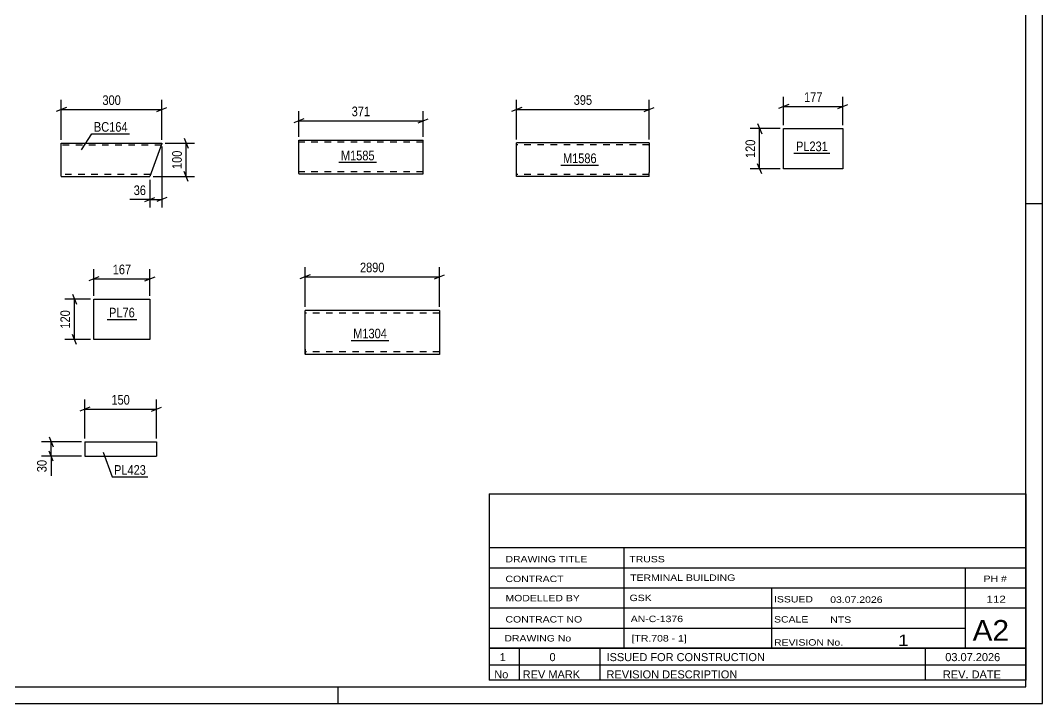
# Model space of a CAD drawing. Header units: millimetres. Extents: x 0 to 594, y 0 to 420.
# Drawn here: x 289.3 to 594, y 0 to 203.6 of the extents above; entities that cross this region are included whole.
import ezdxf

# ---------------------------------------------------------------- set-up
doc = ezdxf.new("R2010")
doc.units = ezdxf.units.MM
doc.linetypes.add('DXK_LINE_DOT2', pattern=[3.9198, 1.9599, -1.9599])
doc.styles.add('Arial Narrow', font='ARIALN.TTF', dxfattribs={"height": 0.2})

# ---------------------------------------------------------------- blocks, each defined once
blk = doc.blocks.new('Unknown-761550444-15752')
at = {"color": 7, "linetype": 'Continuous'}
for p, q in [((429, 16.5), (589, 16.5)), ((589, 16.5), (429, 16.5)), ((429, 16.5), (429, 11.5)), ((438, 16.5), (438, 11.5)), ((462, 16.5), (462, 11.5)), ((559, 16.5), (559, 11.5)), ((589, 16.5), (589, 11.5)), ((429, 11.5), (589, 11.5)), ((429, 11.5), (429, 7)), ((429, 11.5), (589, 11.5)), ((438, 11.5), (438, 7)), ((462, 11.5), (462, 7)), ((559, 11.5), (559, 7)), ((589, 11.5), (589, 7)), ((589, 7), (429, 7))]:
    blk.add_line(p, q, dxfattribs=at)
at = {"color": 7, "linetype": 'Continuous', "style": 'Arial Narrow'}
for s, height, width, p in [('1', 2.39, 1.196471, (432.16, 12.65)), ('0', 2.39, 1.196471, (447, 12.65)), ('ISSUED FOR CONSTRUCTION', 2.3861, 1.196471, (464, 12.65)), ('03.07.2026', 2.386, 1.196471, (565, 12.65)), ('No', 2.386, 1.2, (430.54, 7.5)), ('REV MARK', 2.386, 1.2, (439, 7.5)), ('REVISION DESCRIPTION', 2.3861, 1.2, (464, 7.5)), ('REV. DATE', 2.386, 1.2, (564.28, 7.5))]:
    blk.add_text(s, height=height, dxfattribs=dict(at, width=width)).set_placement(p)
blk = doc.blocks.new('Unknown-761550444-1135')
at = {"color": 5, "linetype": 'Continuous'}
for p, q in [((594, 0), (594, 420)), ((589, 5), (589, 415)), ((594, 149), (589, 149)), ((5, 5), (589, 5)), ((384, 0), (384, 5)), ((0, 0), (594, 0))]:
    blk.add_line(p, q, dxfattribs=at)
blk = doc.blocks.new('Unknown-761550444-15753')
at = {"color": 7, "linetype": 'Continuous'}
for p, q in [((429, 62.55), (429, 16.5)), ((429, 62.55), (589, 62.55)), ((589, 62.5), (589, 16.5)), ((429, 46.5), (589, 46.5)), ((469.14, 46.5), (469.14, 16.5)), ((429, 40.5), (589, 40.5)), ((571, 16.6), (571, 40.5)), ((429, 34.5), (589, 34.5)), ((513.14, 34.5), (513.14, 16.5)), ((429, 28.5), (589, 28.5)), ((429, 22.5), (571, 22.5)), ((429, 16.5), (589, 16.5))]:
    blk.add_line(p, q, dxfattribs=at)
at = {"color": 7, "style": 'Arial Narrow'}
for s, height, width, p in [('DRAWING TITLE', 1.9089, 1.425378, (433.88, 42.1)), ('TRUSS ', 1.909, 1.425378, (470.81, 42.09)), ('CONTRACT', 1.909, 1.425378, (433.88, 36.21)), ('TERMINAL BUILDING', 1.9089, 1.425378, (471.06, 36.57)), ('MODELLED BY', 1.9089, 1.425378, (433.88, 30.48)), ('GSK', 1.909, 1.425378, (470.88, 30.54)), ('ISSUED', 1.909, 1.425378, (513.94, 30.14)), ('03.07.2026', 1.909, 1.425378, (530.69, 30.02)), ('CONTRACT NO', 1.9089, 1.425378, (433.88, 24.16)), ('AN-C-1376', 1.909, 1.425378, (471.23, 24.28)), ('SCALE', 1.909, 1.425378, (513.94, 24.15)), ('A2', 6.204, 1.25, (573.14, 18.7)), ('DRAWING No', 1.909, 1.425378, (433.56, 18.5)), ('[TR.708 - 1]', 1.9089, 1.425378, (471.46, 18.49)), ('REVISION No.', 1.9089, 1.425378, (513.94, 17.27)), ('1', 3.34, 1.5, (550.91, 17.18))]:
    blk.add_text(s, height=height, dxfattribs=dict(at, width=width)).set_placement(p)
at = {"color": 7, "linetype": 'Continuous', "style": 'Arial Narrow', "width": 1.43}
for s, height, p in [('PH #', 1.909, (576.4, 36.25)), ('112', 2.1, (577.3, 30.05)), ('NTS', 1.909, (530.7, 24.05))]:
    blk.add_text(s, height=height, dxfattribs=at).set_placement(p)
blk = doc.blocks.new('Part-761550444-8414 - 8413')
at = {"color": 2, "linetype": 'Continuous'}
for p, q in [((394.11, 117.21), (374.11, 117.21)), ((374.11, 105.61), (374.11, 117.21)), ((414.21, 117.21), (394.21, 117.21)), ((414.21, 117.21), (414.21, 104.01)), ((374.11, 105.61), (374.11, 104.01)), ((394.11, 104.01), (374.11, 104.01)), ((414.21, 104.01), (394.21, 104.01))]:
    blk.add_line(p, q, dxfattribs=at)
at = {"color": 7, "linetype": 'DXK_LINE_DOT2'}
for p, q in [((394.11, 116.41), (374.11, 116.41)), ((414.21, 116.41), (394.21, 116.41)), ((374.11, 104.13), (374.11, 105.61)), ((374.11, 104.81), (374.11, 104.87)), ((394.11, 104.81), (374.11, 104.81)), ((414.21, 104.81), (394.21, 104.81)), ((414.21, 104.81), (414.21, 104.87))]:
    blk.add_line(p, q, dxfattribs=at)
blk = doc.blocks.new('Part-761550444-8471 - 8470')
at = {"color": 2, "linetype": 'Continuous'}
for p, q in [((301.46, 157.17), (301.46, 167.08)), ((301.46, 167.08), (331.46, 167.08)), ((331.43, 166.99), (327.82, 157.08)), ((331.46, 167.08), (331.43, 166.99)), ((301.46, 157.17), (301.46, 157.08)), ((301.46, 157.08), (327.82, 157.08))]:
    blk.add_line(p, q, dxfattribs=at)
at = {"color": 7, "linetype": 'DXK_LINE_DOT2'}
for p, q in [((331.25, 166.48), (301.46, 166.48)), ((301.46, 157.68), (301.46, 157.73)), ((328.04, 157.68), (301.46, 157.68)), ((328.04, 157.68), (328.06, 157.73))]:
    blk.add_line(p, q, dxfattribs=at)
blk = doc.blocks.new('Part-761550444-8596 - 8595')
at = {"color": 2, "linetype": 'Continuous'}
for p, q in [((308.43, 78.04), (308.43, 73.75)), ((308.43, 78.04), (329.86, 78.04)), ((329.86, 78.04), (329.86, 73.75)), ((308.43, 73.75), (329.86, 73.75))]:
    blk.add_line(p, q, dxfattribs=at)
blk = doc.blocks.new('Part-761550444-8614 - 8613')
at = {"color": 2, "linetype": 'Continuous'}
for p, q in [((516.81, 159.37), (516.81, 171.37)), ((516.81, 171.37), (534.48, 171.37)), ((534.48, 171.37), (534.48, 159.37)), ((534.48, 159.37), (516.81, 159.37))]:
    blk.add_line(p, q, dxfattribs=at)
blk = doc.blocks.new('Part-761550444-8626 - 8625')
at = {"color": 2, "linetype": 'Continuous'}
for p, q in [((311.18, 108.51), (311.18, 120.51)), ((311.18, 120.51), (327.89, 120.51)), ((327.89, 120.51), (327.89, 108.51)), ((327.89, 108.51), (311.18, 108.51))]:
    blk.add_line(p, q, dxfattribs=at)
blk = doc.blocks.new('Part-761550444-8645 - 8644')
at = {"color": 2, "linetype": 'Continuous'}
for p, q in [((372.23, 158.02), (372.23, 167.93)), ((372.23, 167.93), (409.31, 167.93)), ((409.31, 157.93), (409.31, 167.93)), ((372.23, 158.02), (372.23, 157.93)), ((372.23, 157.93), (409.31, 157.93))]:
    blk.add_line(p, q, dxfattribs=at)
at = {"color": 7, "linetype": 'DXK_LINE_DOT2'}
for p, q in [((409.31, 167.33), (372.23, 167.33)), ((372.23, 158.53), (372.23, 158.58)), ((409.31, 158.53), (372.23, 158.53)), ((409.31, 158.53), (409.31, 158.58))]:
    blk.add_line(p, q, dxfattribs=at)
blk = doc.blocks.new('Part-761550444-8662 - 8661')
at = {"color": 2, "linetype": 'Continuous'}
for p, q in [((476.72, 167.12), (437.21, 167.12)), ((437.21, 157.21), (437.21, 167.12)), ((476.72, 167.12), (476.72, 158.32)), ((437.21, 157.12), (437.21, 157.21)), ((476.72, 157.12), (437.21, 157.12)), ((476.72, 157.12), (476.72, 158.32))]:
    blk.add_line(p, q, dxfattribs=at)
at = {"color": 7, "linetype": 'DXK_LINE_DOT2'}
for p, q in [((476.72, 166.52), (437.21, 166.52)), ((476.72, 166.52), (476.72, 166.47)), ((476.72, 166.47), (476.72, 166.52)), ((476.72, 166.38), (476.72, 166.47)), ((476.72, 166.47), (476.72, 166.38)), ((437.21, 157.72), (437.21, 157.76)), ((476.72, 157.72), (437.21, 157.72)), ((476.72, 157.76), (476.72, 158.09)), ((476.72, 157.72), (476.72, 157.76))]:
    blk.add_line(p, q, dxfattribs=at)
blk = doc.blocks.new('StraightDimension-761550444-8883 - 8413')
at = {"color": 7, "linetype": 'Continuous'}
for p, q in [((374.11, 118.21), (374.11, 130.06)), ((414.21, 118.21), (414.21, 130.06)), ((375.61, 127.81), (372.61, 126.61)), ((374.11, 127.21), (414.21, 127.21)), ((412.71, 126.61), (415.71, 127.81))]:
    blk.add_line(p, q, dxfattribs=at)
at = {"color": 0}
blk.add_wipeout([(398.42, 127.96), (398.42, 132.16), (389.9, 132.16), (389.9, 127.96)], dxfattribs=at)
at = {"color": 3, "style": 'Arial Narrow'}
blk.add_text('2890', height=2.863, dxfattribs=at).set_placement((390.5, 128.56))
blk = doc.blocks.new('StraightDimension-761550444-9019 - 8470')
at = {"color": 7, "linetype": 'Continuous'}
for p, q in [((301.46, 168.08), (301.46, 179.93)), ((331.46, 168.08), (331.46, 179.93)), ((302.96, 177.68), (299.96, 176.48)), ((301.46, 177.08), (331.46, 177.08)), ((329.96, 176.48), (332.96, 177.68))]:
    blk.add_line(p, q, dxfattribs=at)
at = {"color": 0}
blk.add_wipeout([(319.81, 177.83), (319.81, 182.03), (313.12, 182.03), (313.12, 177.83)], dxfattribs=at)
at = {"color": 3, "style": 'Arial Narrow'}
blk.add_text('300', height=2.863, dxfattribs=at).set_placement((313.72, 178.43))
blk = doc.blocks.new('StraightDimension-761550444-9009 - 8470')
at = {"color": 7, "linetype": 'Continuous'}
for p, q in [((331.46, 166.08), (331.46, 147.83)), ((327.82, 156.08), (327.82, 147.83)), ((326.32, 149.63), (329.32, 150.83)), ((327.82, 150.23), (331.46, 150.23)), ((332.96, 150.83), (329.96, 149.63))]:
    blk.add_line(p, q, dxfattribs=at)
at = {"color": 0}
blk.add_wipeout([(327.3, 150.98), (327.3, 155.18), (322.44, 155.18), (322.44, 150.98)], dxfattribs=at)
at = {"color": 7, "linetype": 'Continuous'}
blk.add_line((327.82, 150.23), (321.92, 150.23), dxfattribs=at)
blk.add_line((327.82, 150.23), (321.92, 150.23), dxfattribs=at)
at = {"color": 3, "style": 'Arial Narrow'}
blk.add_text('36', height=2.863, dxfattribs=at).set_placement((323.04, 151.58))
blk = doc.blocks.new('StraightDimension-761550444-9013 - 8470')
at = {"color": 7, "linetype": 'Continuous'}
for p, q in [((338.12, 168.58), (339.32, 165.58)), ((332.46, 167.08), (341.12, 167.08)), ((338.72, 157.08), (338.72, 167.08)), ((339.32, 155.58), (338.12, 158.58)), ((328.82, 157.08), (341.12, 157.08))]:
    blk.add_line(p, q, dxfattribs=at)
at = {"color": 0}
blk.add_wipeout([(337.97, 165.42), (333.77, 165.42), (333.77, 158.74), (337.97, 158.74)], dxfattribs=at)
at = {"color": 3, "style": 'Arial Narrow'}
blk.add_text('100', height=2.863, rotation=90.0002, dxfattribs=at).set_placement((337.37, 159.34))
blk = doc.blocks.new('StraightDimension-761550444-9268 - 8595')
at = {"color": 7, "linetype": 'Continuous'}
for p, q in [((297.83, 79.54), (299.03, 76.54)), ((307.43, 78.04), (295.58, 78.04)), ((298.43, 73.75), (298.43, 78.04)), ((307.43, 73.75), (295.58, 73.75)), ((299.03, 72.25), (297.83, 75.25))]:
    blk.add_line(p, q, dxfattribs=at)
at = {"color": 0}
blk.add_wipeout([(297.68, 73.23), (293.48, 73.23), (293.48, 68.37), (297.68, 68.37)], dxfattribs=at)
at = {"color": 7, "linetype": 'Continuous'}
blk.add_line((298.43, 73.75), (298.43, 67.85), dxfattribs=at)
blk.add_line((298.43, 73.75), (298.43, 67.85), dxfattribs=at)
at = {"color": 3, "style": 'Arial Narrow'}
blk.add_text('30', height=2.863, rotation=90.0002, dxfattribs=at).set_placement((297.08, 68.97))
blk = doc.blocks.new('StraightDimension-761550444-9272 - 8595')
at = {"color": 7, "linetype": 'Continuous'}
for p, q in [((308.43, 79.04), (308.43, 90.61)), ((329.86, 79.04), (329.86, 90.61)), ((309.93, 88.36), (306.93, 87.16)), ((308.43, 87.76), (329.86, 87.76)), ((328.36, 87.16), (331.36, 88.36))]:
    blk.add_line(p, q, dxfattribs=at)
at = {"color": 0}
blk.add_wipeout([(322.49, 88.51), (322.49, 92.71), (315.8, 92.71), (315.8, 88.51)], dxfattribs=at)
at = {"color": 3, "style": 'Arial Narrow'}
blk.add_text('150', height=2.863, dxfattribs=at).set_placement((316.4, 89.11))
blk = doc.blocks.new('StraightDimension-761550444-9288 - 8613')
at = {"color": 7, "linetype": 'Continuous'}
for p, q in [((516.81, 172.37), (516.81, 180.84)), ((534.48, 172.37), (534.48, 180.84)), ((518.31, 178.59), (515.31, 177.39)), ((516.81, 177.99), (534.48, 177.99)), ((532.98, 177.39), (535.98, 178.59))]:
    blk.add_line(p, q, dxfattribs=at)
at = {"color": 0}
blk.add_wipeout([(528.99, 178.74), (528.99, 182.94), (522.3, 182.94), (522.3, 178.74)], dxfattribs=at)
at = {"color": 3, "style": 'Arial Narrow'}
blk.add_text('177', height=2.863, dxfattribs=at).set_placement((522.9, 179.34))
blk = doc.blocks.new('StraightDimension-761550444-9284 - 8613')
at = {"color": 7, "linetype": 'Continuous'}
for p, q in [((515.81, 171.37), (506.81, 171.37)), ((509.06, 172.87), (510.26, 169.87)), ((509.66, 159.37), (509.66, 171.37)), ((515.81, 159.37), (506.81, 159.37)), ((510.26, 157.87), (509.06, 160.87))]:
    blk.add_line(p, q, dxfattribs=at)
at = {"color": 0}
blk.add_wipeout([(508.91, 168.71), (504.71, 168.71), (504.71, 162.02), (508.91, 162.02)], dxfattribs=at)
at = {"color": 3, "style": 'Arial Narrow'}
blk.add_text('120', height=2.863, rotation=90.0002, dxfattribs=at).set_placement((508.31, 162.62))
blk = doc.blocks.new('StraightDimension-761550444-9292 - 8625')
at = {"color": 7, "linetype": 'Continuous'}
for p, q in [((304.79, 122.01), (305.99, 119.01)), ((310.18, 120.51), (302.54, 120.51)), ((305.39, 108.51), (305.39, 120.51)), ((305.99, 107.01), (304.79, 110.01)), ((310.18, 108.51), (302.54, 108.51))]:
    blk.add_line(p, q, dxfattribs=at)
at = {"color": 0}
blk.add_wipeout([(304.64, 117.85), (300.44, 117.85), (300.44, 111.17), (304.64, 111.17)], dxfattribs=at)
at = {"color": 3, "style": 'Arial Narrow'}
blk.add_text('120', height=2.863, rotation=90.0002, dxfattribs=at).set_placement((304.04, 111.77))
blk = doc.blocks.new('StraightDimension-761550444-9296 - 8625')
at = {"color": 7, "linetype": 'Continuous'}
for p, q in [((311.18, 121.51), (311.18, 129.48)), ((327.89, 121.51), (327.89, 129.48)), ((312.68, 127.23), (309.68, 126.03)), ((311.18, 126.63), (327.89, 126.63)), ((326.39, 126.03), (329.39, 127.23))]:
    blk.add_line(p, q, dxfattribs=at)
at = {"color": 0}
blk.add_wipeout([(322.88, 127.38), (322.88, 131.58), (316.19, 131.58), (316.19, 127.38)], dxfattribs=at)
at = {"color": 3, "style": 'Arial Narrow'}
blk.add_text('167', height=2.863, dxfattribs=at).set_placement((316.79, 127.98))
blk = doc.blocks.new('StraightDimension-761550444-14576 - 8644')
at = {"color": 7, "linetype": 'Continuous'}
for p, q in [((373.73, 174.33), (370.73, 173.13)), ((372.23, 168.93), (372.23, 176.58)), ((372.23, 173.73), (409.31, 173.73)), ((407.81, 173.13), (410.81, 174.33)), ((409.31, 168.93), (409.31, 176.58))]:
    blk.add_line(p, q, dxfattribs=at)
at = {"color": 0}
blk.add_wipeout([(394.11, 174.48), (394.11, 178.68), (387.43, 178.68), (387.43, 174.48)], dxfattribs=at)
at = {"color": 3, "style": 'Arial Narrow'}
blk.add_text('371', height=2.863, dxfattribs=at).set_placement((388.03, 175.08))
blk = doc.blocks.new('StraightDimension-761550444-9340 - 8661')
at = {"color": 7, "linetype": 'Continuous'}
for p, q in [((437.21, 168.12), (437.21, 179.97)), ((476.72, 168.12), (476.72, 179.97)), ((438.71, 177.72), (435.71, 176.52)), ((437.21, 177.12), (476.72, 177.12)), ((475.22, 176.52), (478.22, 177.72))]:
    blk.add_line(p, q, dxfattribs=at)
at = {"color": 0}
blk.add_wipeout([(460.31, 177.87), (460.31, 182.07), (453.62, 182.07), (453.62, 177.87)], dxfattribs=at)
at = {"color": 3, "style": 'Arial Narrow'}
blk.add_text('395', height=2.863, dxfattribs=at).set_placement((454.22, 178.47))
blk = doc.blocks.new('Mark-761550444-9532 - 8413')
at = {"color": 0}
blk.add_wipeout([(398.54, 108.87), (398.54, 111.87), (388.49, 111.87), (388.49, 108.87)], dxfattribs=at)
blk.add_wipeout([(398.54, 108.87), (398.54, 111.87), (388.49, 111.87), (388.49, 108.87)], dxfattribs=at)
at = {"color": 30, "linetype": 'Continuous'}
blk.add_line((387.89, 108.27), (399.14, 108.27), dxfattribs=at)
at = {"color": 3, "style": 'Arial Narrow'}
blk.add_text('M1304', height=2.863, dxfattribs=at).set_placement((388.49, 108.87))
blk = doc.blocks.new('Mark-761550444-9550 - 8470')
at = {"color": 0}
blk.add_wipeout([(321.22, 170.46), (321.22, 173.46), (311.17, 173.46), (311.17, 170.46)], dxfattribs=at)
blk.add_wipeout([(321.22, 170.46), (321.22, 173.46), (311.17, 173.46), (311.17, 170.46)], dxfattribs=at)
at = {"color": 30, "linetype": 'Continuous'}
for p, q in [((307.49, 165.05), (310.57, 169.86)), ((310.57, 169.86), (321.82, 169.86))]:
    blk.add_line(p, q, dxfattribs=at)
at = {"color": 3, "style": 'Arial Narrow'}
blk.add_text('BC164', height=2.863, dxfattribs=at).set_placement((311.17, 170.46))
blk = doc.blocks.new('Mark-761550444-9580 - 8595')
at = {"color": 0}
blk.add_wipeout([(326.68, 68.2), (326.68, 71.2), (317.18, 71.2), (317.18, 68.2)], dxfattribs=at)
blk.add_wipeout([(326.68, 68.2), (326.68, 71.2), (317.18, 71.2), (317.18, 68.2)], dxfattribs=at)
at = {"color": 30, "linetype": 'Continuous'}
for p, q in [((313.93, 74.95), (316.58, 67.6)), ((316.58, 67.6), (327.28, 67.6))]:
    blk.add_line(p, q, dxfattribs=at)
at = {"color": 3, "style": 'Arial Narrow'}
blk.add_text('PL423', height=2.863, dxfattribs=at).set_placement((317.18, 68.2))
blk = doc.blocks.new('Mark-761550444-9586 - 8613')
at = {"color": 0}
blk.add_wipeout([(529.99, 164.66), (529.99, 167.66), (520.49, 167.66), (520.49, 164.66)], dxfattribs=at)
blk.add_wipeout([(529.99, 164.66), (529.99, 167.66), (520.49, 167.66), (520.49, 164.66)], dxfattribs=at)
at = {"color": 30, "linetype": 'Continuous'}
blk.add_line((519.89, 164.06), (530.59, 164.06), dxfattribs=at)
at = {"color": 3, "style": 'Arial Narrow'}
blk.add_text('PL231', height=2.863, dxfattribs=at).set_placement((520.49, 164.66))
blk = doc.blocks.new('Mark-761550444-9589 - 8625')
at = {"color": 0}
blk.add_wipeout([(323.37, 115.11), (323.37, 118.11), (315.7, 118.11), (315.7, 115.11)], dxfattribs=at)
blk.add_wipeout([(323.37, 115.11), (323.37, 118.11), (315.7, 118.11), (315.7, 115.11)], dxfattribs=at)
at = {"color": 30, "linetype": 'Continuous'}
blk.add_line((315.1, 114.51), (323.97, 114.51), dxfattribs=at)
at = {"color": 3, "style": 'Arial Narrow'}
blk.add_text('PL76', height=2.863, dxfattribs=at).set_placement((315.7, 115.11))
blk = doc.blocks.new('Mark-761550444-9597 - 8644')
at = {"color": 0}
blk.add_wipeout([(394.87, 161.93), (394.87, 164.93), (384.82, 164.93), (384.82, 161.93)], dxfattribs=at)
blk.add_wipeout([(394.87, 161.93), (394.87, 164.93), (384.82, 164.93), (384.82, 161.93)], dxfattribs=at)
at = {"color": 30, "linetype": 'Continuous'}
blk.add_line((384.22, 161.33), (395.47, 161.33), dxfattribs=at)
at = {"color": 3, "style": 'Arial Narrow'}
blk.add_text('M1585', height=2.863, dxfattribs=at).set_placement((384.82, 161.93))
blk = doc.blocks.new('Mark-761550444-9600 - 8661')
at = {"color": 0}
blk.add_wipeout([(461.06, 161.11), (461.06, 164.11), (451.01, 164.11), (451.01, 161.11)], dxfattribs=at)
blk.add_wipeout([(461.06, 161.11), (461.06, 164.11), (451.01, 164.11), (451.01, 161.11)], dxfattribs=at)
at = {"color": 30, "linetype": 'Continuous'}
blk.add_line((450.41, 160.51), (461.66, 160.51), dxfattribs=at)
at = {"color": 3, "style": 'Arial Narrow'}
blk.add_text('M1586', height=2.863, dxfattribs=at).set_placement((451.01, 161.11))

msp = doc.modelspace()

# ---------------------------------------------------------------- block references
for name in ['Unknown-761550444-1135', 'Part-761550444-8614 - 8613', 'Part-761550444-8645 - 8644', 'Part-761550444-8471 - 8470', 'Part-761550444-8662 - 8661', 'Part-761550444-8626 - 8625', 'Part-761550444-8414 - 8413', 'Part-761550444-8596 - 8595', 'Unknown-761550444-15753', 'Unknown-761550444-15752']:
    msp.add_blockref(name, (0, 0))

# ---------------------------------------------------------------- next in the draw order: block references
for name in ['StraightDimension-761550444-9288 - 8613', 'StraightDimension-761550444-9019 - 8470', 'StraightDimension-761550444-9340 - 8661', 'StraightDimension-761550444-14576 - 8644', 'Mark-761550444-9586 - 8613', 'StraightDimension-761550444-9009 - 8470', 'Mark-761550444-9597 - 8644', 'Mark-761550444-9600 - 8661', 'StraightDimension-761550444-8883 - 8413', 'StraightDimension-761550444-9292 - 8625', 'Mark-761550444-9589 - 8625', 'Mark-761550444-9532 - 8413', 'StraightDimension-761550444-9268 - 8595', 'Mark-761550444-9580 - 8595']:
    msp.add_blockref(name, (0, 0))

# ---------------------------------------------------------------- next in the draw order: block references
for name in ['Mark-761550444-9550 - 8470', 'StraightDimension-761550444-9284 - 8613', 'StraightDimension-761550444-9013 - 8470', 'StraightDimension-761550444-9296 - 8625', 'StraightDimension-761550444-9272 - 8595']:
    msp.add_blockref(name, (0, 0))

doc.saveas('drawing.dxf')
